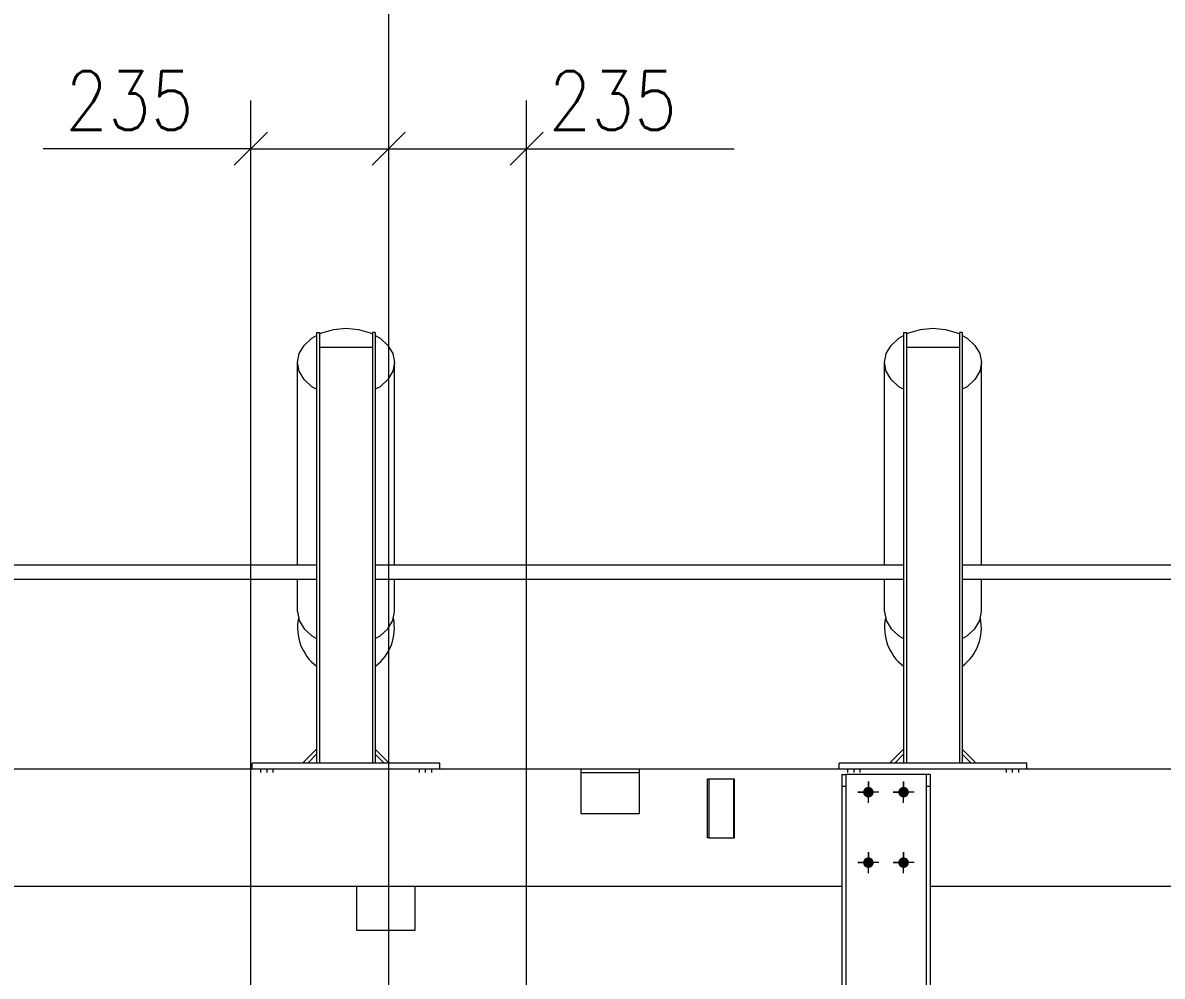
# Model space of a CAD drawing. Header units: millimetres. Extents: x 2 to 845, y 5 to 599.
# Drawn here: x 118.09 to 166.62, y 499.15 to 539.75 of the extents above; entities that cross this region are included whole.
import ezdxf

# ---------------------------------------------------------------- set-up
doc = ezdxf.new("R2010")
doc.units = ezdxf.units.MM
doc.linetypes.add('XKITLINE00', pattern=[0])
doc.linetypes.add('XKITLINE02', pattern=[4, 2, -2])
for name, color, linetype, lineweight in [('Cota', 4, 'Continuous', 0), ('Parafuso', 3, 'Continuous', 0), ('Peça', 2, 'Continuous', 0)]:
    doc.layers.add(name, color=color, linetype=linetype, lineweight=lineweight)
doc.styles.add('SIMPLEX', font='SIMPLEX_.TTF')

# ---------------------------------------------------------------- blocks, each defined once
blk = doc.blocks.new('*A868')
at = {"layer": 'Peça', "color": 1, "linetype": 'XKITLINE00', "lineweight": 0}
for p, q in [((148.305, 507.549), (147.255, 507.549)), ((147.255, 505.049), (147.255, 507.549)), ((147.305, 507.549), (147.305, 505.049)), ((148.33, 507.549), (148.305, 507.549)), ((148.349, 507.549), (148.33, 507.549)), ((148.355, 507.549), (148.349, 507.549)), ((148.405, 507.549), (148.355, 507.549)), ((148.355, 507.549), (148.355, 505.049)), ((148.405, 505.049), (148.405, 507.549)), ((147.305, 505.049), (147.255, 505.049)), ((147.305, 505.049), (147.312, 505.049)), ((147.312, 505.049), (147.33, 505.049)), ((147.33, 505.049), (147.355, 505.049)), ((147.355, 505.049), (148.355, 505.049)), ((148.349, 505.049), (148.355, 505.049)), ((148.355, 505.049), (148.405, 505.049))]:
    blk.add_line(p, q, dxfattribs=at)
blk = doc.blocks.new('*A906')
at = {"layer": 'Peça', "color": 1, "linetype": 'XKITLINE00', "lineweight": 0}
for p, q in [((98.232, 507.989), (141.856, 507.989)), ((144.356, 507.989), (191.856, 507.989)), ((106.731, 502.989), (152.981, 502.989)), ((156.731, 502.989), (215.481, 502.989))]:
    blk.add_line(p, q, dxfattribs=at)
blk = doc.blocks.new('*A908')
at = {"layer": 'Peça', "color": 1, "linetype": 'XKITLINE00', "lineweight": 0}
for p, q in [((108.106, 516.664), (130.606, 516.664)), ((133.106, 516.664), (155.606, 516.664)), ((158.106, 516.664), (180.606, 516.664)), ((108.106, 516.064), (130.606, 516.064)), ((133.106, 516.064), (155.606, 516.064)), ((158.106, 516.064), (180.606, 516.064))]:
    blk.add_line(p, q, dxfattribs=at)
blk = doc.blocks.new('*A965')
at = {"layer": 'Peça', "color": 1, "linetype": 'XKITLINE00', "lineweight": 0}
for p, q in [((152.981, 507.739), (152.981, 480.719)), ((152.981, 507.739), (153.139, 507.739)), ((153.139, 507.739), (153.139, 479.877)), ((156.574, 507.739), (153.139, 507.739)), ((156.574, 507.739), (156.574, 479.877)), ((156.731, 507.739), (156.574, 507.739)), ((156.731, 507.739), (156.731, 480.719)), ((152.981, 507.239), (153.139, 507.239)), ((156.574, 507.239), (156.731, 507.239)), ((152.981, 479.877), (152.981, 480.089)), ((156.731, 479.877), (156.731, 480.089))]:
    blk.add_line(p, q, dxfattribs=at)
blk = doc.blocks.new('*A1019')
at = {"layer": 'Peça', "color": 1, "linetype": 'XKITLINE00', "lineweight": 0}
for p, q in [((132.306, 502.989), (132.306, 501.114)), ((134.806, 501.114), (134.806, 502.989)), ((132.306, 501.114), (134.806, 501.114))]:
    blk.add_line(p, q, dxfattribs=at)
blk = doc.blocks.new('*A1020')
at = {"layer": 'Parafuso'}
for points in [[(153.882, 507.012), (153.885, 507.033), (153.891, 507.055), (153.898, 507.076), (153.908, 507.096), (153.919, 507.114), (153.932, 507.132), (153.947, 507.149), (153.963, 507.163), (153.981, 507.177), (154, 507.188), (154.02, 507.197), (154.041, 507.205), (154.062, 507.21), (154.084, 507.213), (154.106, 507.214), (154.128, 507.213), (154.15, 507.21), (154.171, 507.205), (154.192, 507.197), (154.212, 507.188), (154.231, 507.177), (154.249, 507.163), (154.265, 507.149), (154.28, 507.132), (154.293, 507.115), (154.305, 507.096), (154.314, 507.076), (154.321, 507.055), (154.327, 507.033), (154.33, 507.012), (154.331, 506.99), (154.33, 506.967), (154.327, 506.946), (154.321, 506.924), (154.314, 506.903), (154.305, 506.883), (154.293, 506.865), (154.28, 506.847), (154.265, 506.83), (154.249, 506.816), (154.231, 506.802), (154.212, 506.791), (154.192, 506.782), (154.171, 506.774), (154.15, 506.769), (154.128, 506.766), (154.106, 506.764), (154.084, 506.766), (154.062, 506.769), (154.041, 506.774), (154.02, 506.782), (154, 506.791), (153.981, 506.802), (153.963, 506.816), (153.947, 506.83), (153.932, 506.847), (153.919, 506.864), (153.908, 506.883), (153.898, 506.903), (153.891, 506.924), (153.885, 506.946), (153.882, 506.967), (153.881, 506.989)], [(155.382, 507.012), (155.385, 507.033), (155.391, 507.055), (155.398, 507.076), (155.408, 507.096), (155.419, 507.115), (155.432, 507.132), (155.447, 507.149), (155.463, 507.164), (155.481, 507.177), (155.5, 507.188), (155.52, 507.197), (155.541, 507.205), (155.562, 507.21), (155.584, 507.214), (155.606, 507.215), (155.628, 507.214), (155.65, 507.21), (155.671, 507.205), (155.692, 507.197), (155.712, 507.188), (155.731, 507.177), (155.749, 507.164), (155.765, 507.149), (155.78, 507.132), (155.793, 507.115), (155.805, 507.096), (155.814, 507.076), (155.821, 507.055), (155.827, 507.034), (155.83, 507.012), (155.831, 506.99), (155.83, 506.968), (155.827, 506.946), (155.821, 506.924), (155.814, 506.904), (155.805, 506.884), (155.793, 506.865), (155.78, 506.847), (155.765, 506.831), (155.749, 506.816), (155.731, 506.803), (155.712, 506.791), (155.692, 506.782), (155.671, 506.774), (155.65, 506.769), (155.628, 506.766), (155.606, 506.765), (155.584, 506.766), (155.562, 506.769), (155.541, 506.774), (155.52, 506.782), (155.5, 506.791), (155.481, 506.803), (155.463, 506.816), (155.447, 506.831), (155.432, 506.847), (155.419, 506.865), (155.408, 506.884), (155.398, 506.903), (155.391, 506.924), (155.385, 506.946), (155.382, 506.968), (155.381, 506.99)], [(153.882, 504.012), (153.886, 504.033), (153.891, 504.055), (153.898, 504.076), (153.908, 504.096), (153.919, 504.114), (153.932, 504.132), (153.947, 504.149), (153.964, 504.163), (153.981, 504.177), (154, 504.188), (154.02, 504.197), (154.041, 504.205), (154.062, 504.21), (154.084, 504.213), (154.106, 504.214), (154.128, 504.213), (154.15, 504.21), (154.172, 504.205), (154.192, 504.197), (154.212, 504.188), (154.231, 504.177), (154.249, 504.163), (154.265, 504.149), (154.28, 504.132), (154.293, 504.115), (154.305, 504.096), (154.314, 504.076), (154.322, 504.055), (154.327, 504.033), (154.33, 504.012), (154.331, 503.99), (154.33, 503.967), (154.327, 503.946), (154.322, 503.924), (154.314, 503.903), (154.305, 503.883), (154.293, 503.865), (154.28, 503.847), (154.265, 503.83), (154.249, 503.816), (154.231, 503.802), (154.212, 503.791), (154.192, 503.782), (154.172, 503.774), (154.15, 503.769), (154.128, 503.766), (154.106, 503.764), (154.084, 503.766), (154.063, 503.769), (154.041, 503.774), (154.02, 503.782), (154, 503.791), (153.981, 503.802), (153.964, 503.816), (153.947, 503.83), (153.932, 503.847), (153.919, 503.864), (153.908, 503.883), (153.899, 503.903), (153.891, 503.924), (153.886, 503.946), (153.882, 503.967), (153.881, 503.989)], [(155.382, 504.012), (155.386, 504.033), (155.391, 504.055), (155.398, 504.076), (155.408, 504.096), (155.419, 504.115), (155.432, 504.132), (155.447, 504.149), (155.464, 504.164), (155.481, 504.177), (155.5, 504.188), (155.52, 504.197), (155.541, 504.205), (155.562, 504.21), (155.584, 504.214), (155.606, 504.215), (155.628, 504.214), (155.65, 504.21), (155.672, 504.205), (155.692, 504.197), (155.712, 504.188), (155.731, 504.177), (155.749, 504.164), (155.765, 504.149), (155.78, 504.132), (155.793, 504.115), (155.805, 504.096), (155.814, 504.076), (155.822, 504.055), (155.827, 504.034), (155.83, 504.012), (155.831, 503.99), (155.83, 503.968), (155.827, 503.946), (155.822, 503.924), (155.814, 503.904), (155.805, 503.884), (155.793, 503.865), (155.78, 503.847), (155.765, 503.831), (155.749, 503.816), (155.731, 503.803), (155.712, 503.791), (155.692, 503.782), (155.672, 503.774), (155.65, 503.769), (155.628, 503.766), (155.606, 503.765), (155.584, 503.766), (155.563, 503.769), (155.541, 503.774), (155.52, 503.782), (155.5, 503.791), (155.481, 503.803), (155.464, 503.816), (155.447, 503.831), (155.432, 503.847), (155.419, 503.865), (155.408, 503.884), (155.399, 503.903), (155.391, 503.924), (155.386, 503.946), (155.382, 503.968), (155.381, 503.99)]]:
    blk.add_hatch(color=7, dxfattribs=at).paths.add_polyline_path(points, flags=17)
at = {"layer": 'Parafuso', "color": 7, "linetype": 'XKITLINE00', "lineweight": 0}
for p, q in [((154.106, 506.539), (154.106, 507.439)), ((155.606, 506.54), (155.606, 507.44)), ((154.556, 506.99), (153.656, 506.989)), ((156.056, 506.99), (155.156, 506.99)), ((154.106, 503.539), (154.106, 504.439)), ((155.606, 503.54), (155.606, 504.44)), ((154.556, 503.99), (153.656, 503.989)), ((156.056, 503.99), (155.156, 503.99))]:
    blk.add_line(p, q, dxfattribs=at)
blk = doc.blocks.new('*A1021')
at = {"layer": 'Parafuso', "color": 7, "linetype": 'XKITLINE00', "lineweight": 0}
for p, q in [((154.106, 507.439), (154.106, 507.14)), ((155.606, 507.44), (155.606, 507.14)), ((153.656, 506.989), (153.956, 506.989)), ((154.106, 506.539), (154.106, 506.839)), ((154.556, 506.99), (154.256, 506.99)), ((155.156, 506.99), (155.456, 506.99)), ((155.606, 506.54), (155.606, 506.839)), ((156.056, 506.99), (155.756, 506.99)), ((154.106, 504.439), (154.106, 504.14)), ((155.606, 504.44), (155.606, 504.14)), ((153.656, 503.989), (153.956, 503.989)), ((154.106, 503.539), (154.106, 503.839)), ((154.556, 503.99), (154.257, 503.99)), ((155.156, 503.99), (155.456, 503.99)), ((155.606, 503.54), (155.606, 503.839)), ((156.056, 503.99), (155.757, 503.99))]:
    blk.add_line(p, q, dxfattribs=at)
blk = doc.blocks.new('*A1024')
at = {"layer": 'Parafuso', "color": 7, "linetype": 'XKITLINE02', "lineweight": 0}
for p, q in [((128.219, 507.989), (128.219, 507.832)), ((128.481, 507.989), (128.481, 507.832)), ((128.744, 507.989), (128.744, 507.832)), ((134.969, 507.989), (134.969, 507.832)), ((135.231, 507.989), (135.231, 507.832)), ((135.494, 507.989), (135.494, 507.832))]:
    blk.add_line(p, q, dxfattribs=at)
blk = doc.blocks.new('*A1026')
at = {"layer": 'Parafuso', "color": 7, "linetype": 'XKITLINE02', "lineweight": 0}
for p, q in [((153.219, 507.989), (153.219, 507.832)), ((153.481, 507.989), (153.481, 507.832)), ((153.744, 507.989), (153.744, 507.832)), ((159.969, 507.989), (159.969, 507.832)), ((160.231, 507.989), (160.231, 507.832)), ((160.494, 507.989), (160.494, 507.832))]:
    blk.add_line(p, q, dxfattribs=at)
blk = doc.blocks.new('*A1027')
at = {"layer": 'Parafuso', "color": 7, "linetype": 'XKITLINE02', "lineweight": 0}
for p, q in [((128.219, 507.989), (128.219, 507.832)), ((128.481, 507.989), (128.481, 507.832)), ((128.744, 507.989), (128.744, 507.832)), ((134.969, 507.989), (134.969, 507.832)), ((135.231, 507.989), (135.231, 507.832)), ((135.494, 507.989), (135.494, 507.832))]:
    blk.add_line(p, q, dxfattribs=at)
blk = doc.blocks.new('*A1029')
at = {"layer": 'Parafuso', "color": 7, "linetype": 'XKITLINE02', "lineweight": 0}
for p, q in [((153.219, 507.989), (153.219, 507.832)), ((153.481, 507.989), (153.481, 507.832)), ((153.744, 507.989), (153.744, 507.832)), ((159.969, 507.989), (159.969, 507.832)), ((160.231, 507.989), (160.231, 507.832)), ((160.494, 507.989), (160.494, 507.832))]:
    blk.add_line(p, q, dxfattribs=at)
blk = doc.blocks.new('*A1030')
at = {"layer": 'Peça', "color": 1, "linetype": 'XKITLINE00', "lineweight": 0}
for p, q in [((141.856, 507.99), (141.856, 507.831)), ((141.856, 507.99), (144.356, 507.989)), ((141.856, 507.831), (141.856, 506.085)), ((141.856, 507.831), (144.356, 507.831)), ((144.356, 507.831), (144.356, 507.989)), ((144.356, 506.084), (144.356, 507.831)), ((141.856, 506.085), (144.356, 506.084))]:
    blk.add_line(p, q, dxfattribs=at)
blk = doc.blocks.new('*A1038')
at = {"layer": 'Peça', "color": 1, "linetype": 'XKITLINE00', "lineweight": 0}
for p, q in [((130.731, 526.498), (130.825, 526.549)), ((130.825, 526.549), (131.322, 526.695)), ((131.322, 526.695), (131.856, 526.744)), ((131.856, 526.744), (132.39, 526.695)), ((132.39, 526.695), (132.887, 526.549)), ((132.887, 526.549), (132.981, 526.498)), ((130.07, 526.015), (130.398, 526.317)), ((130.398, 526.317), (130.606, 526.43)), ((133.106, 526.43), (133.315, 526.317)), ((133.315, 526.317), (133.642, 526.015)), ((129.794, 525.286), (129.864, 525.664)), ((129.864, 525.664), (130.07, 526.015)), ((133.642, 526.015), (133.848, 525.664)), ((133.848, 525.664), (133.919, 525.286)), ((129.864, 524.909), (129.794, 525.286)), ((129.794, 516.664), (129.794, 525.286)), ((133.919, 525.286), (133.848, 524.909)), ((133.919, 516.664), (133.919, 525.286)), ((130.07, 524.557), (129.864, 524.909)), ((133.848, 524.909), (133.642, 524.557)), ((130.398, 524.255), (130.07, 524.557)), ((130.606, 524.142), (130.398, 524.255)), ((133.315, 524.255), (133.106, 524.142)), ((133.642, 524.557), (133.315, 524.255)), ((129.794, 514.679), (129.794, 516.064)), ((133.919, 514.679), (133.919, 516.064)), ((129.794, 514.679), (129.864, 514.302)), ((133.848, 514.302), (133.919, 514.679)), ((129.864, 514.302), (130.07, 513.95)), ((130.07, 513.95), (130.398, 513.648)), ((133.315, 513.648), (133.642, 513.95)), ((133.642, 513.95), (133.848, 514.302)), ((130.398, 513.648), (130.606, 513.535)), ((133.106, 513.535), (133.315, 513.648))]:
    blk.add_line(p, q, dxfattribs=at)
blk = doc.blocks.new('*A1039')
at = {"layer": 'Peça', "color": 1, "linetype": 'XKITLINE00', "lineweight": 0}
for p, q in [((130.606, 526.559), (130.606, 508.227)), ((130.606, 526.559), (130.731, 526.559)), ((130.731, 526.559), (130.731, 508.227)), ((132.981, 526.559), (132.981, 508.227)), ((133.106, 526.559), (132.981, 526.559)), ((133.106, 526.559), (133.106, 508.227)), ((130.731, 525.94), (132.981, 525.94))]:
    blk.add_line(p, q, dxfattribs=at)
blk = doc.blocks.new('*A1040')
at = {"layer": 'Peça', "color": 1, "linetype": 'XKITLINE00', "lineweight": 0}
for p, q in [((127.856, 507.989), (127.856, 508.227)), ((135.856, 508.227), (127.856, 508.227)), ((135.856, 507.989), (135.856, 508.227))]:
    blk.add_line(p, q, dxfattribs=at)
blk = doc.blocks.new('*A1041')
at = {"layer": 'Peça', "color": 1, "linetype": 'XKITLINE00', "lineweight": 0}
for radius, start, end in [(2.062, 168.6261, 232.3174), (2.063, 307.6826, 11.3739)]:
    blk.add_arc((131.856, 513.989), radius, start, end, dxfattribs=at)
blk = doc.blocks.new('*A1042')
at = {"layer": 'Peça', "color": 1, "linetype": 'XKITLINE00', "lineweight": 0}
for p, q in [((130.053, 508.274), (130.606, 508.827)), ((130.231, 508.227), (130.606, 508.602)), ((133.106, 508.827), (133.659, 508.274)), ((133.106, 508.602), (133.482, 508.227)), ((130.1, 508.227), (130.053, 508.274)), ((133.659, 508.274), (133.612, 508.227))]:
    blk.add_line(p, q, dxfattribs=at)
blk = doc.blocks.new('*A1043')
at = {"layer": 'Peça', "color": 1, "linetype": 'XKITLINE00', "lineweight": 0}
for p, q in [((155.731, 526.498), (155.825, 526.549)), ((155.825, 526.549), (156.322, 526.695)), ((156.322, 526.695), (156.856, 526.744)), ((156.856, 526.744), (157.39, 526.695)), ((157.39, 526.695), (157.887, 526.549)), ((157.887, 526.549), (157.981, 526.498)), ((155.07, 526.015), (155.398, 526.317)), ((155.398, 526.317), (155.606, 526.43)), ((158.106, 526.43), (158.315, 526.317)), ((158.315, 526.317), (158.642, 526.015)), ((154.794, 525.286), (154.864, 525.664)), ((154.864, 525.664), (155.07, 526.015)), ((158.642, 526.015), (158.848, 525.664)), ((158.848, 525.664), (158.919, 525.286)), ((154.864, 524.909), (154.794, 525.286)), ((154.794, 516.664), (154.794, 525.286)), ((158.919, 525.286), (158.848, 524.909)), ((158.919, 516.664), (158.919, 525.286)), ((155.07, 524.557), (154.864, 524.909)), ((158.848, 524.909), (158.642, 524.557)), ((155.398, 524.255), (155.07, 524.557)), ((155.606, 524.142), (155.398, 524.255)), ((158.315, 524.255), (158.106, 524.142)), ((158.642, 524.557), (158.315, 524.255)), ((154.794, 514.679), (154.794, 516.064)), ((158.919, 514.679), (158.919, 516.064)), ((154.794, 514.679), (154.864, 514.302)), ((158.848, 514.302), (158.919, 514.679)), ((154.864, 514.302), (155.07, 513.95)), ((155.07, 513.95), (155.398, 513.648)), ((158.315, 513.648), (158.642, 513.95)), ((158.642, 513.95), (158.848, 514.302)), ((155.398, 513.648), (155.606, 513.535)), ((158.106, 513.535), (158.315, 513.648))]:
    blk.add_line(p, q, dxfattribs=at)
blk = doc.blocks.new('*A1044')
at = {"layer": 'Peça', "color": 1, "linetype": 'XKITLINE00', "lineweight": 0}
for p, q in [((155.606, 526.559), (155.606, 508.227)), ((155.606, 526.559), (155.731, 526.559)), ((155.731, 526.559), (155.731, 508.227)), ((157.981, 526.559), (157.981, 508.227)), ((158.106, 526.559), (157.981, 526.559)), ((158.106, 526.559), (158.106, 508.227)), ((155.731, 525.94), (157.981, 525.94))]:
    blk.add_line(p, q, dxfattribs=at)
blk = doc.blocks.new('*A1045')
at = {"layer": 'Peça', "color": 1, "linetype": 'XKITLINE00', "lineweight": 0}
for p, q in [((152.856, 507.989), (152.856, 508.227)), ((160.856, 508.227), (152.856, 508.227)), ((160.856, 507.989), (160.856, 508.227))]:
    blk.add_line(p, q, dxfattribs=at)
blk = doc.blocks.new('*A1046')
at = {"layer": 'Peça', "color": 1, "linetype": 'XKITLINE00', "lineweight": 0}
for radius, start, end in [(2.062, 168.6261, 232.3174), (2.063, 307.6826, 11.3739)]:
    blk.add_arc((156.856, 513.989), radius, start, end, dxfattribs=at)
blk = doc.blocks.new('*A1047')
at = {"layer": 'Peça', "color": 1, "linetype": 'XKITLINE00', "lineweight": 0}
for p, q in [((155.053, 508.274), (155.606, 508.827)), ((155.231, 508.227), (155.606, 508.602)), ((158.106, 508.827), (158.659, 508.274)), ((158.106, 508.602), (158.482, 508.227)), ((155.1, 508.227), (155.053, 508.274)), ((158.659, 508.274), (158.612, 508.227))]:
    blk.add_line(p, q, dxfattribs=at)
blk = doc.blocks.new('*A1493')
at = {"layer": 'Cota', "color": 7, "linetype": 'XKITLINE00', "lineweight": 0}
blk.add_line((133.676, 476.064), (133.676, 545.715), dxfattribs=at)
blk = doc.blocks.new('*A1497')
at = {"layer": 'Cota', "color": 7, "linetype": 'XKITLINE00', "lineweight": 0}
for p, q in [((127.801, 483.451), (127.801, 536.436)), ((133.676, 476.064), (133.676, 536.436)), ((128.508, 535.093), (127.094, 533.679)), ((134.383, 535.093), (132.968, 533.679)), ((127.801, 534.386), (118.964, 534.386)), ((127.801, 534.386), (118.964, 534.386)), ((127.801, 534.386), (133.676, 534.386))]:
    blk.add_line(p, q, dxfattribs=at)
at = {"layer": 'Cota', "color": 3}
for p in [(127.801, 534.386), (133.676, 534.386)]:
    blk.add_point(p, dxfattribs=at)
at = {"layer": 'Cota', "color": 3, "style": 'SIMPLEX', "width": 0.85}
blk.add_text('235', height=2.5, dxfattribs=at).set_placement((119.902, 535.186))
blk = doc.blocks.new('*A1498')
at = {"layer": 'Cota', "color": 7, "linetype": 'XKITLINE00', "lineweight": 0}
for p, q in [((133.676, 476.064), (133.676, 536.436)), ((139.551, 483.451), (139.551, 536.436)), ((134.383, 535.093), (132.968, 533.679)), ((140.258, 535.093), (138.844, 533.679)), ((133.676, 534.386), (139.551, 534.386)), ((139.551, 534.386), (148.387, 534.386)), ((139.551, 534.386), (148.387, 534.386))]:
    blk.add_line(p, q, dxfattribs=at)
at = {"layer": 'Cota', "color": 3}
for p in [(133.676, 534.386), (139.551, 534.386)]:
    blk.add_point(p, dxfattribs=at)
at = {"layer": 'Cota', "color": 3, "style": 'SIMPLEX', "width": 0.85}
blk.add_text('235', height=2.5, dxfattribs=at).set_placement((140.488, 535.186))
blk = doc.blocks.new('*A1499')
at = {"layer": 'Cota', "color": 7, "linetype": 'XKITLINE00', "lineweight": 0}
for p, q in [((92.356, 511.486), (92.356, 545.715)), ((133.676, 476.064), (133.676, 545.715)), ((93.063, 544.372), (91.649, 542.957)), ((134.383, 544.372), (132.968, 542.957)), ((92.356, 543.665), (133.676, 543.665))]:
    blk.add_line(p, q, dxfattribs=at)
at = {"layer": 'Cota', "color": 3}
for p in [(92.356, 543.665), (133.676, 543.665)]:
    blk.add_point(p, dxfattribs=at)
at = {"layer": 'Cota', "color": 3, "style": 'SIMPLEX', "width": 0.85}
blk.add_text('1653', height=2.5, dxfattribs=at).set_placement((108.607, 544.465))

msp = doc.modelspace()

# ---------------------------------------------------------------- block references
at = {"lineweight": 0}
for name in ['*A1499', '*A1493', '*A1497', '*A1498', '*A1038', '*A1039', '*A1043', '*A1044', '*A908', '*A1041', '*A1046', '*A1042', '*A1047', '*A1040', '*A1045', '*A906', '*A1024', '*A1027', '*A1030', '*A965', '*A1026', '*A1029', '*A868', '*A1020', '*A1021', '*A1019']:
    msp.add_blockref(name, (0, 0), dxfattribs=at)

doc.saveas('drawing.dxf')
